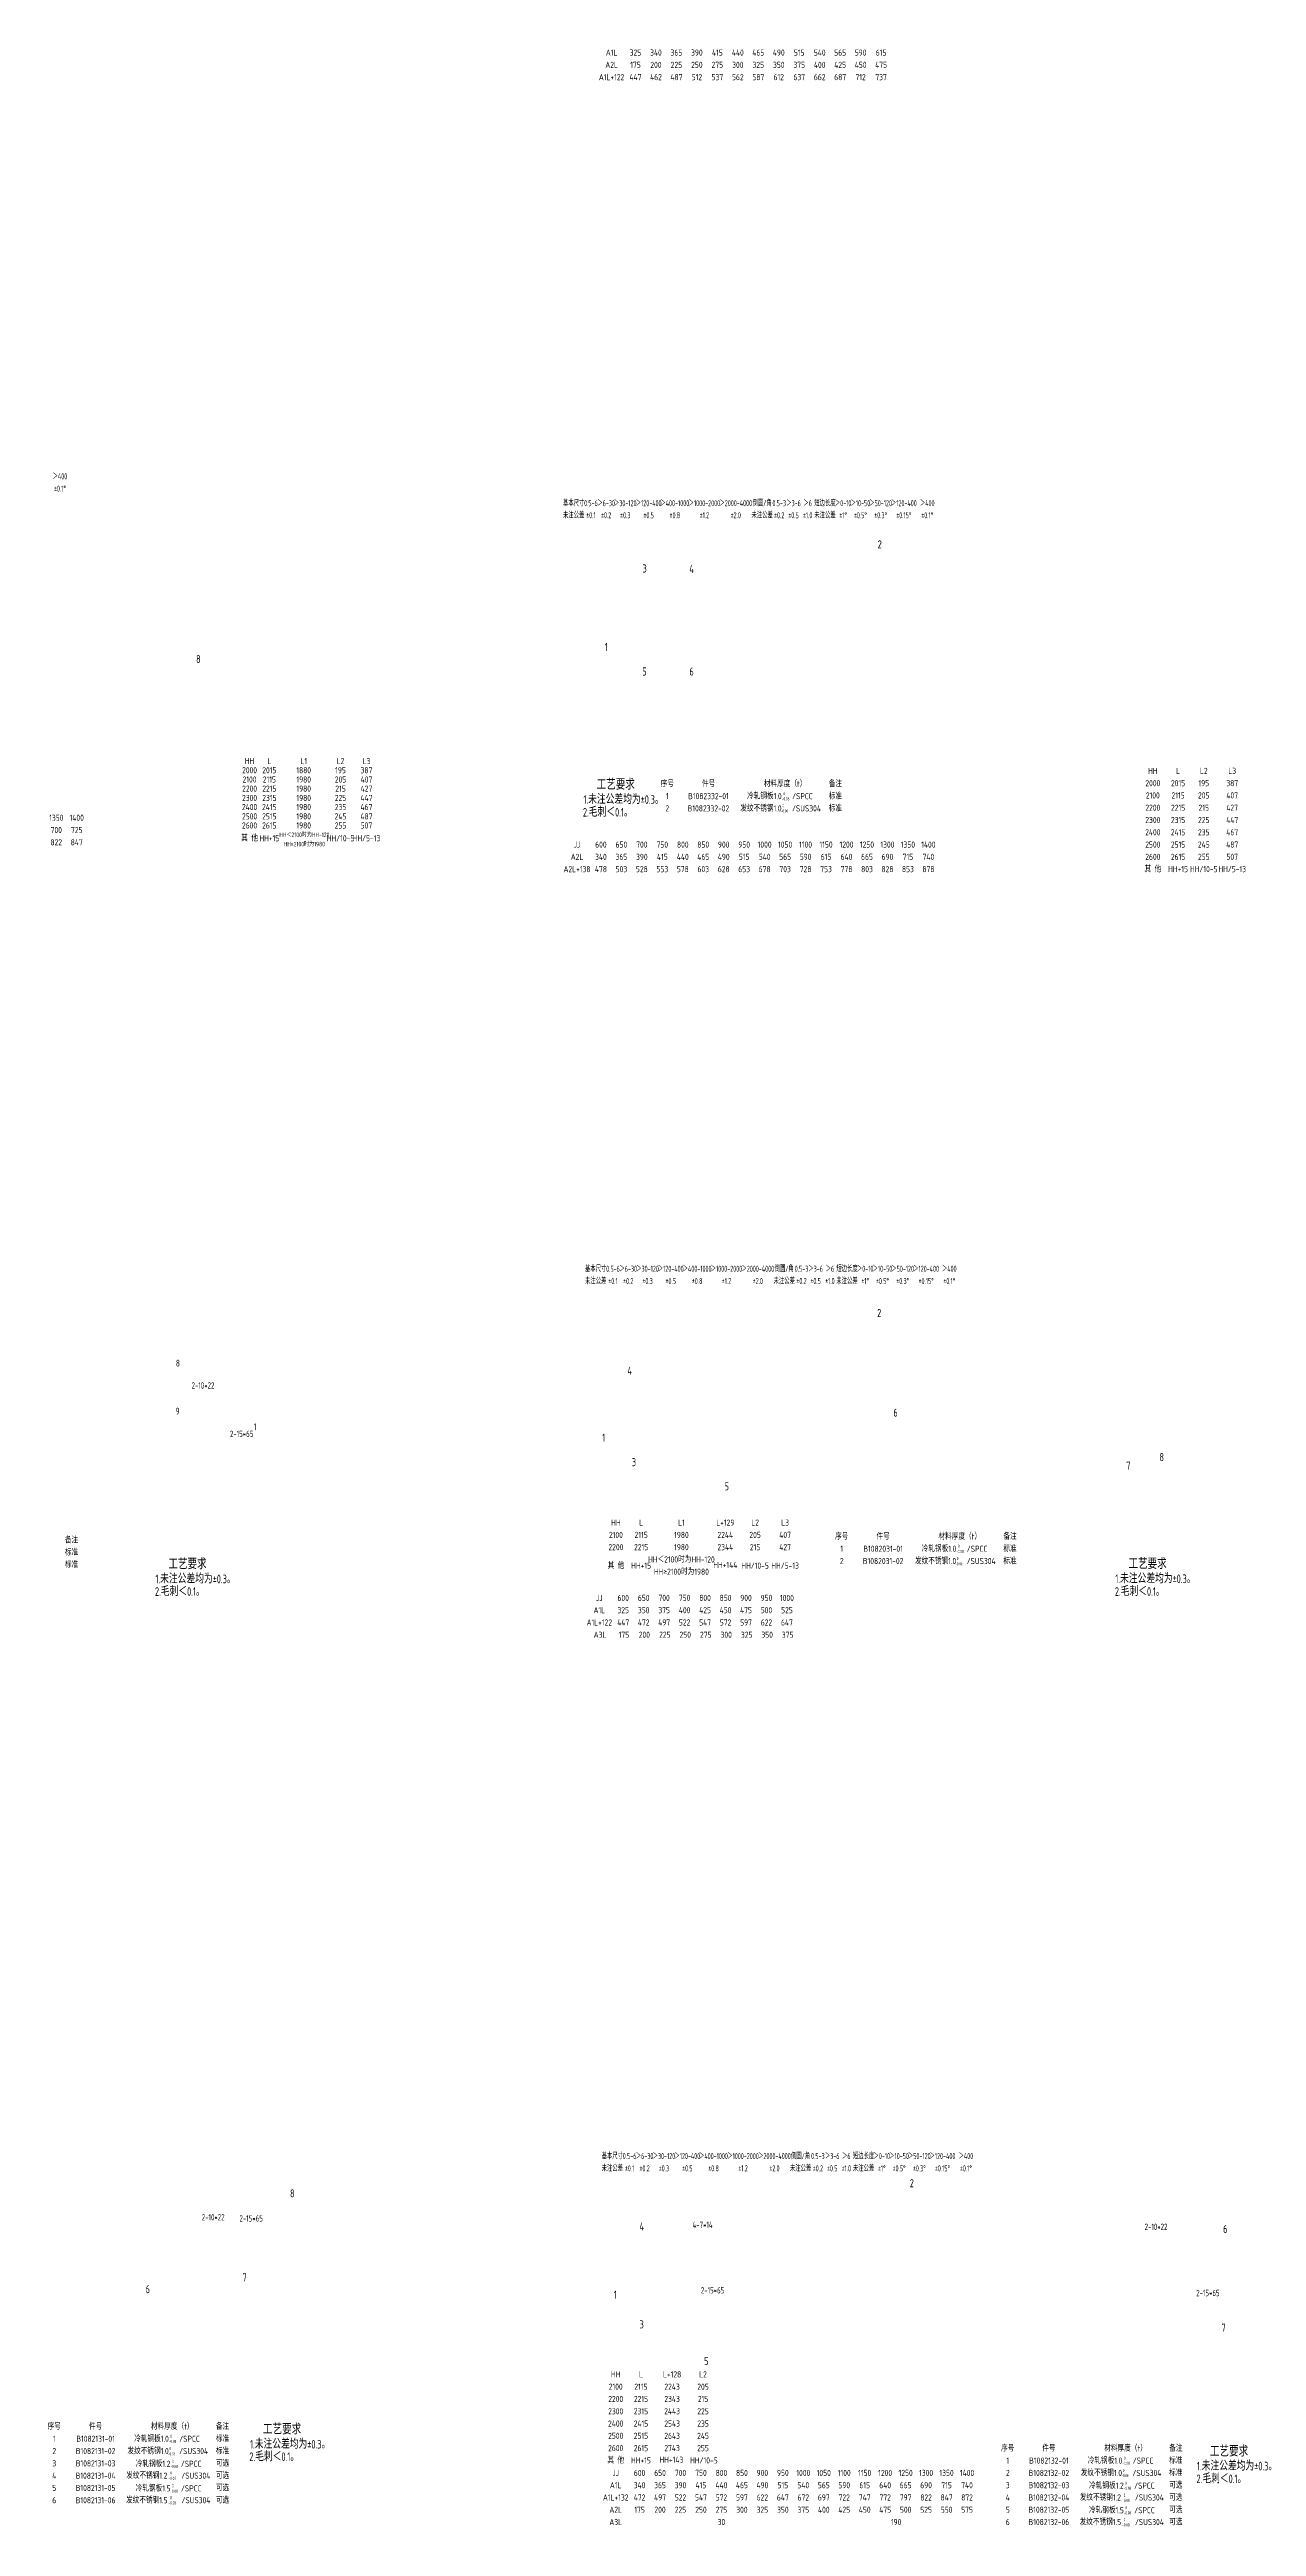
# Model space of a CAD drawing. Header units: inches. Extents: x 14216 to 120088, y -27128 to 23559.
# Drawn here: x 20369 to 25677, y -15624 to -4735 of the extents above; entities that cross this region are included whole.
import ezdxf
from ezdxf.enums import TextEntityAlignment as Align

# ---------------------------------------------------------------- set-up
doc = ezdxf.new("R2010")
doc.units = ezdxf.units.IN
doc.header["$LTSCALE"] = 0.3
doc.header["$MEASUREMENT"] = 0
for name, color, linetype in [('1粗实线', 4, 'Continuous'), ('2', 2, 'Continuous'), ('2细实线', 2, 'Continuous')]:
    doc.layers.add(name, color=color, linetype=linetype)
doc.layers.add('粗实线', color=7, linetype='Continuous', lineweight=30)
doc.styles.add('HZ', font='isocp2.shx', dxfattribs={"width": 0.7, "bigfont": 'hztxt.shx'})

msp = doc.modelspace()

# ---------------------------------------------------------------- texts
at = {"layer": '1粗实线', "color": 4, "style": 'HZ', "width": 0.8}
for s, p in [('2', (24011, -6928)), ('3', (22977, -7034)), ('4', (23183, -7036)), ('8', (21014, -7432)), ('1', (22811, -7379)), ('5', (22976, -7487)), ('6', (23183, -7487)), ('2', (24009, -10307)), ('4', (22911, -10561)), ('6', (24080, -10745)), ('1', (22800, -10855)), ('3', (22930, -10963)), ('7', (25104, -10978)), ('8', (25250, -10941)), ('5', (23338, -11069)), ('8', (21427, -14178)), ('2', (24152, -14133)), ('4', (22964, -14323)), ('6', (25530, -14334)), ('6', (20792, -14599)), ('7', (21218, -14547)), ('1', (22851, -14623)), ('3', (22964, -14754)), ('7', (25523, -14768)), ('5', (23248, -14915))]:
    msp.add_text(s, height=35.6, dxfattribs=at).set_placement(p)
at = {"layer": '1粗实线', "color": 6, "char_height": 28, "attachment_point": 5, "style": 'HZ'}
for s, insert in [('\\A1;2-10*22', (21089, -14265)), ('\\A1;2-15*65', (21256, -14270)), ('\\A1;4-7*14', (23241, -14298)), ('\\A1;2-10*22', (25235, -14307)), ('\\A1;2-15*65', (23285, -14586)), ('\\A1;2-15*65', (25463, -14598))]:
    msp.add_mtext(s, dxfattribs=dict(at, insert=insert))
at = {"layer": '2', "style": 'HZ', "width": 0.8}
for s, height, p in [('序号', 27, (23086, -7963)), ('件号', 27, (23267, -7963)), ('材料厚度（t）', 27, (23604, -7963)), ('备注', 27, (23825, -7963)), ('2000', 27, (25221, -7960)), ('HH', 27, (25221, -7906)), ('2015', 27, (25332, -7960)), ('L', 27, (25332, -7906)), ('195', 27, (25445, -7960)), ('L2', 27, (25445, -7906)), ('387', 27, (25570, -7960)), ('L3', 27, (25570, -7906)), ('2', 27, (23086, -8071)), ('1', 27, (23086, -8017)), ('B1082332-02', 27, (23267, -8071)), ('B1082332-01', 27, (23267, -8017)), ('发纹不锈钢1.0   /SUS304 ', 27, (23592, -8071)), ('冷轧钢板1.0   /SPCC', 27, (23581, -8017)), ('标准', 27, (23825, -8017)), ('标准', 27, (23825, -8071)), ('2200', 27, (25221, -8068)), ('2100', 27, (25221, -8014)), ('2215', 27, (25332, -8068)), ('2115', 27, (25332, -8014)), ('205', 27, (25445, -8014)), ('215', 27, (25445, -8068)), ('407', 27, (25570, -8014)), ('427', 27, (25570, -8068)), ('2400', 27, (25221, -8176)), ('2300', 27, (25221, -8122)), ('2315', 27, (25332, -8122)), ('2415', 27, (25332, -8176)), ('225', 27, (25445, -8122)), ('235', 27, (25445, -8176)), ('447', 27, (25570, -8122)), ('467', 27, (25570, -8176)), ('HH＜2100时为HH-120', 20.25, (21490, -8187)), ('HH≥2100时为1980', 20.25, (21490, -8228)), ('2500', 27, (25221, -8230)), ('2600', 27, (25221, -8284)), ('2515', 27, (25332, -8230)), ('2615', 27, (25332, -8284)), ('245', 27, (25445, -8230)), ('255', 27, (25445, -8284)), ('487', 27, (25570, -8230)), ('507', 27, (25570, -8284)), ('其 他', 27, (25221, -8338)), ('HH+15', 27, (25332, -8338)), ('HH/10-5', 27, (25445, -8338)), ('HH/5-13', 27, (25570, -8338)), ('HH', 27, (22860, -11211)), ('L', 27, (22971, -11211)), ('L1', 27, (23148, -11211)), ('L+129', 27, (23341, -11211)), ('L2', 27, (23472, -11211)), ('L3', 27, (23604, -11211)), ('备注', 27, (20466, -11288)), ('标准', 27, (20466, -11342)), ('2200', 27, (22860, -11319)), ('2100', 27, (22860, -11265)), ('2215', 27, (22971, -11319)), ('2115', 27, (22971, -11265)), ('1980', 27, (23148, -11265)), ('1980', 27, (23148, -11319)), ('2244', 27, (23341, -11265)), ('2344', 27, (23341, -11319)), ('205', 27, (23472, -11265)), ('215', 27, (23472, -11319)), ('407', 27, (23604, -11265)), ('427', 27, (23604, -11319)), ('序号', 27, (23853, -11272)), ('1', 27, (23853, -11326)), ('B1082031-01', 27, (24035, -11326)), ('件号', 27, (24035, -11272)), ('冷轧钢板1.0   /SPCC', 27, (24349, -11326)), ('材料厚度（t）', 27, (24372, -11272)), ('备注', 27, (24593, -11272)), ('标准', 27, (24593, -11326)), ('标准', 27, (20466, -11396)), ('其 他', 27, (22860, -11400)), ('HH+15', 27, (22971, -11400)), ('HH＜2100时为HH-120', 27, (23148, -11373)), ('HH≥2100时为1980', 27, (23148, -11427)), ('HH+144', 27, (23341, -11397)), ('HH/10-5', 27, (23472, -11400)), ('HH/5-13', 27, (23604, -11400)), ('2', 27, (23853, -11380)), ('B1082031-02', 27, (24035, -11380)), ('发纹不锈钢1.0   /SUS304 ', 27, (24360, -11380)), ('标准', 27, (24593, -11380)), ('2100', 27, (22859, -15010)), ('HH', 27, (22859, -14956)), ('2115', 27, (22970, -15010)), ('L', 27, (22970, -14956)), ('L+128', 27, (23107, -14956)), ('2243', 27, (23107, -15010)), ('205', 27, (23243, -15010)), ('L2', 27, (23243, -14956)), ('2200', 27, (22859, -15064)), ('2300', 27, (22859, -15118)), ('2315', 27, (22970, -15118)), ('2215', 27, (22970, -15064)), ('2343', 27, (23107, -15064)), ('2443', 27, (23107, -15118)), ('225', 27, (23243, -15118)), ('215', 27, (23243, -15064)), ('序号', 27, (20390, -15185)), ('1', 27, (20390, -15239)), ('B1082131-01', 27, (20572, -15239)), ('件号', 27, (20572, -15185)), ('冷轧钢板1.0   /SPCC', 27, (20886, -15239)), ('材料厚度（t）', 27, (20909, -15185)), ('备注', 27, (21130, -15185)), ('标准', 27, (21130, -15239)), ('2400', 27, (22859, -15172)), ('2500', 27, (22859, -15226)), ('2415', 27, (22970, -15172)), ('2515', 27, (22970, -15226)), ('2543', 27, (23107, -15172)), ('2643', 27, (23107, -15226)), ('245', 27, (23243, -15226)), ('235', 27, (23243, -15172)), ('2', 27, (20390, -15293)), ('3', 27, (20390, -15347)), ('B1082131-02', 27, (20572, -15293)), ('B1082131-03', 27, (20572, -15347)), ('发纹不锈钢1.0   /SUS304 ', 27, (20897, -15293)), ('冷轧钢板1.2   /SPCC', 27, (20893, -15349)), ('标准', 27, (21130, -15293)), ('可选', 27, (21130, -15347)), ('其 他', 27, (22859, -15334)), ('2600', 27, (22859, -15280)), ('HH+15', 27, (22970, -15334)), ('2615', 27, (22970, -15280)), ('HH+143', 27, (23104, -15331)), ('2743', 27, (23107, -15280)), ('HH/10-5', 27, (23247, -15334)), ('255', 27, (23243, -15280)), ('序号', 27, (24583, -15281)), ('1', 27, (24583, -15335)), ('B1082132-01', 27, (24764, -15335)), ('件号', 27, (24764, -15281)), ('冷轧钢板1.0   /SPCC', 27, (25079, -15335)), ('材料厚度（t）', 27, (25101, -15281)), ('备注', 27, (25322, -15281)), ('标准', 27, (25322, -15335)), ('4', 27, (20390, -15401)), ('5', 27, (20390, -15455)), ('B1082131-04', 27, (20572, -15401)), ('B1082131-05', 27, (20572, -15455)), ('发纹不锈钢1.2    /SUS304 ', 27, (20899, -15401)), ('冷轧钢板1.5   /SPCC', 27, (20893, -15457)), ('可选', 27, (21130, -15401)), ('可选', 27, (21130, -15455)), ('3', 27, (24583, -15443)), ('2', 27, (24583, -15389)), ('B1082132-03', 27, (24764, -15443)), ('B1082132-02', 27, (24764, -15389)), ('发纹不锈钢1.0   /SUS304 ', 27, (25089, -15389)), ('冷轧钢板1.2   /SPCC', 27, (25085, -15445)), ('标准', 27, (25322, -15389)), ('可选', 27, (25322, -15443)), ('6', 27, (20390, -15509)), ('B1082131-06', 27, (20572, -15509)), ('发纹不锈钢1.5    /SUS304 ', 27, (20899, -15509)), ('可选', 27, (21130, -15509)), ('4', 27, (24583, -15497)), ('5', 27, (24583, -15551)), ('B1082132-04', 27, (24764, -15497)), ('B1082132-05', 27, (24764, -15551)), ('发纹不锈钢1.2    /SUS304 ', 27, (25092, -15497)), ('冷轧钢板1.5   /SPCC', 27, (25085, -15553)), ('可选', 27, (25322, -15497)), ('可选', 27, (25322, -15551)), ('6', 27, (24583, -15605)), ('B1082132-06', 27, (24764, -15605)), ('发纹不锈钢1.5    /SUS304 ', 27, (25092, -15605)), ('可选', 27, (25322, -15605))]:
    msp.add_text(s, height=height, dxfattribs=at).set_placement(p, align=Align.MIDDLE_CENTER)
at = {"layer": '2', "color": 6, "style": 'HZ', "width": 0.75}
for s, p in [('1.未注公差均为±0.3。', (22717, -8051)), ('2.毛刺＜0.1。', (22715, -8107)), ('2.毛刺＜0.1。', (20833, -11533)), ('1.未注公差均为±0.3。', (20835, -11478)), ('2.毛刺＜0.1。', (25054, -11533)), ('1.未注公差均为±0.3。', (25056, -11477)), ('1.未注公差均为±0.3。', (21251, -15282)), ('2.毛刺＜0.1。', (21248, -15337)), ('1.未注公差均为±0.3。', (25415, -15378)), ('2.毛刺＜0.1。', (25413, -15434))]:
    msp.add_text(s, height=38, dxfattribs=at).set_placement(p)
at = {"layer": '2', "color": 4, "style": 'HZ', "width": 0.7}
for s, p in [('8', (20925, -10525)), ('9', (20924, -10736)), ('1', (21267, -10805))]:
    msp.add_text(s, height=30, dxfattribs=at).set_placement(p)
at = {"layer": '2', "char_height": 13.7, "attachment_point": 1, "style": 'HZ'}
for s, insert in [(' 0\\P-0.06', (23585, -8052)), (' 0\\P-0.08', (23590, -7999)), (' 0\\P-0.08', (24357, -11308)), (' 0\\P-0.06', (24352, -11362)), (' 0\\P-0.08', (20894, -15221)), (' 0\\P-0.06', (20890, -15275)), (' 0\\P-0.08', (20901, -15331)), (' 0\\P-0.08', (25087, -15317)), (' 0\\P-0.08', (20893, -15383)), (' 0\\P-0.08', (20901, -15439)), (' 0\\P-0.06', (25082, -15371)), (' 0\\P-0.08', (25093, -15427)), (' 0\\P-0.08', (20893, -15491)), (' 0\\P-0.08', (25086, -15480)), (' 0\\P-0.08', (25093, -15535)), (' 0\\P-0.08', (25086, -15588))]:
    msp.add_mtext(s, dxfattribs=dict(at, insert=insert))
at = {"layer": '2', "color": 6, "char_height": 28, "attachment_point": 5, "style": 'HZ'}
for s, insert in [('\\A1;2-10*22', (21044, -10608)), ('\\A1;2-15*65', (21214, -10821))]:
    msp.add_mtext(s, dxfattribs=dict(at, insert=insert))
at = {"layer": '2细实线', "style": 'HZ', "width": 0.8}
for s, p in [('A2L', (22841, -4802)), ('A1L', (22841, -4748)), ('325', (22946, -4748)), ('175', (22946, -4802)), ('340', (23036, -4748)), ('200', (23036, -4802)), ('365', (23126, -4748)), ('225', (23126, -4802)), ('390', (23216, -4748)), ('250', (23216, -4802)), ('275', (23306, -4802)), ('415', (23306, -4748)), ('440', (23396, -4748)), ('300', (23396, -4802)), ('465', (23486, -4748)), ('325', (23486, -4802)), ('490', (23576, -4748)), ('350', (23576, -4802)), ('375', (23666, -4802)), ('515', (23666, -4748)), ('540', (23756, -4748)), ('400', (23756, -4802)), ('425', (23846, -4802)), ('565', (23846, -4748)), ('450', (23936, -4802)), ('590', (23936, -4748)), ('475', (24026, -4802)), ('615', (24026, -4748)), ('A1L+122', (22841, -4856)), ('447', (22946, -4856)), ('462', (23036, -4856)), ('487', (23126, -4856)), ('512', (23216, -4856)), ('537', (23306, -4856)), ('562', (23396, -4856)), ('587', (23486, -4856)), ('612', (23576, -4856)), ('637', (23666, -4856)), ('662', (23756, -4856)), ('687', (23846, -4856)), ('712', (23936, -4856)), ('737', (24026, -4856)), ('2000', (21249, -7903)), ('2100', (21249, -7944)), ('HH', (21249, -7863)), ('2015', (21336, -7903)), ('2115', (21336, -7944)), ('L', (21336, -7863)), ('1880', (21487, -7903)), ('1980', (21487, -7944)), ('L1', (21487, -7863)), ('205', (21649, -7944)), ('195', (21649, -7903)), ('L2', (21649, -7863)), ('387', (21763, -7903)), ('407', (21763, -7944)), ('L3', (21763, -7863)), ('2300', (21249, -8025)), ('2400', (21249, -8065)), ('2200', (21249, -7984)), ('2315', (21336, -8025)), ('2415', (21336, -8065)), ('2215', (21336, -7984)), ('1980', (21487, -7984)), ('1980', (21487, -8025)), ('1980', (21487, -8065)), ('225', (21649, -8025)), ('235', (21649, -8065)), ('215', (21649, -7984)), ('447', (21763, -8025)), ('467', (21763, -8065)), ('427', (21763, -7984)), ('1350', (20399, -8112)), ('700', (20399, -8166)), ('1400', (20489, -8112)), ('725', (20489, -8166)), ('2500', (21249, -8106)), ('2600', (21249, -8146)), ('2515', (21336, -8106)), ('2615', (21336, -8146)), ('1980', (21487, -8106)), ('1980', (21487, -8146)), ('245', (21649, -8106)), ('255', (21649, -8146)), ('487', (21763, -8106)), ('507', (21763, -8146)), ('822', (20399, -8220)), ('847', (20489, -8220)), ('其 他', (21249, -8202)), ('HH+15', (21336, -8202)), ('HH/10-5', (21649, -8202)), ('HH/5-13', (21763, -8202)), ('A2L', (22689, -8284)), ('JJ', (22689, -8230)), ('340', (22794, -8284)), ('600', (22794, -8230)), ('650', (22884, -8230)), ('365', (22884, -8284)), ('390', (22974, -8284)), ('700', (22974, -8230)), ('750', (23064, -8230)), ('415', (23064, -8284)), ('440', (23154, -8284)), ('800', (23154, -8230)), ('465', (23244, -8284)), ('850', (23244, -8230)), ('490', (23334, -8284)), ('900', (23334, -8230)), ('950', (23424, -8230)), ('515', (23424, -8284)), ('1000', (23514, -8230)), ('540', (23514, -8284)), ('1050', (23604, -8230)), ('565', (23604, -8284)), ('1100', (23694, -8230)), ('590', (23694, -8284)), ('1150', (23784, -8230)), ('615', (23784, -8284)), ('1200', (23874, -8230)), ('640', (23874, -8284)), ('1250', (23964, -8230)), ('665', (23964, -8284)), ('1300', (24054, -8230)), ('690', (24054, -8284)), ('1350', (24144, -8230)), ('715', (24144, -8284)), ('1400', (24234, -8230)), ('740', (24234, -8284)), ('A2L+138', (22689, -8338)), ('478', (22794, -8338)), ('503', (22884, -8338)), ('528', (22974, -8338)), ('553', (23064, -8338)), ('578', (23154, -8338)), ('603', (23244, -8338)), ('628', (23334, -8338)), ('653', (23424, -8338)), ('678', (23514, -8338)), ('703', (23604, -8338)), ('728', (23694, -8338)), ('753', (23784, -8338)), ('778', (23874, -8338)), ('803', (23964, -8338)), ('828', (24054, -8338)), ('853', (24144, -8338)), ('878', (24234, -8338)), ('JJ', (22787, -11542)), ('600', (22892, -11542)), ('650', (22982, -11542)), ('700', (23072, -11542)), ('750', (23162, -11542)), ('800', (23252, -11542)), ('850', (23342, -11542)), ('900', (23432, -11542)), ('950', (23522, -11542)), ('1000', (23612, -11542)), ('A1L+122', (22787, -11650)), ('A1L', (22787, -11596)), ('447', (22892, -11650)), ('325', (22892, -11596)), ('350', (22982, -11596)), ('472', (22982, -11650)), ('497', (23072, -11650)), ('375', (23072, -11596)), ('400', (23162, -11596)), ('522', (23162, -11650)), ('425', (23252, -11596)), ('547', (23252, -11650)), ('450', (23342, -11596)), ('572', (23342, -11650)), ('475', (23432, -11596)), ('597', (23432, -11650)), ('500', (23522, -11596)), ('622', (23522, -11650)), ('525', (23612, -11596)), ('647', (23612, -11650)), ('A3L', (22790, -11704)), ('175', (22895, -11704)), ('200', (22985, -11704)), ('225', (23075, -11704)), ('250', (23165, -11704)), ('275', (23255, -11704)), ('300', (23345, -11704)), ('325', (23435, -11704)), ('350', (23525, -11704)), ('375', (23615, -11704)), ('A1L', (22859, -15443)), ('JJ', (22859, -15389)), ('340', (22964, -15443)), ('600', (22964, -15389)), ('650', (23054, -15389)), ('365', (23054, -15443)), ('390', (23144, -15443)), ('700', (23144, -15389)), ('750', (23234, -15389)), ('415', (23234, -15443)), ('440', (23324, -15443)), ('800', (23324, -15389)), ('465', (23414, -15443)), ('850', (23414, -15389)), ('490', (23504, -15443)), ('900', (23504, -15389)), ('950', (23594, -15389)), ('515', (23594, -15443)), ('1000', (23684, -15389)), ('540', (23684, -15443)), ('1050', (23774, -15389)), ('565', (23774, -15443)), ('1100', (23864, -15389)), ('590', (23864, -15443)), ('1150', (23954, -15389)), ('615', (23954, -15443)), ('1200', (24044, -15389)), ('640', (24044, -15443)), ('1250', (24134, -15389)), ('665', (24134, -15443)), ('1300', (24224, -15389)), ('690', (24224, -15443)), ('1350', (24314, -15389)), ('715', (24314, -15443)), ('1400', (24404, -15389)), ('740', (24404, -15443)), ('A1L+132', (22859, -15497)), ('A2L', (22859, -15551)), ('472', (22964, -15497)), ('175', (22964, -15551)), ('497', (23054, -15497)), ('200', (23054, -15551)), ('225', (23144, -15551)), ('522', (23144, -15497)), ('547', (23234, -15497)), ('250', (23234, -15551)), ('275', (23324, -15551)), ('572', (23324, -15497)), ('597', (23414, -15497)), ('300', (23414, -15551)), ('325', (23504, -15551)), ('622', (23504, -15497)), ('647', (23594, -15497)), ('350', (23594, -15551)), ('375', (23684, -15551)), ('672', (23684, -15497)), ('697', (23774, -15497)), ('400', (23774, -15551)), ('425', (23864, -15551)), ('722', (23864, -15497)), ('747', (23954, -15497)), ('450', (23954, -15551)), ('772', (24044, -15497)), ('475', (24044, -15551)), ('797', (24134, -15497)), ('500', (24134, -15551)), ('525', (24224, -15551)), ('822', (24224, -15497)), ('847', (24314, -15497)), ('550', (24314, -15551)), ('575', (24404, -15551)), ('872', (24404, -15497)), ('A3L', (22859, -15605)), ('30', (23324, -15605)), ('190', (24092, -15605))]:
    msp.add_text(s, height=27, dxfattribs=at).set_placement(p, align=Align.MIDDLE_CENTER)
at = {"layer": '2细实线', "linetype": 'ByBlock', "style": 'HZ', "width": 0.65}
for s, p in [('＞400', (20415, -6611)), ('%%p0.1%%d', (20415, -6665)), ('基本尺寸', (22674, -6729)), ('0.5-6', (22750, -6729)), ('＞6-30', (22817, -6729)), ('＞30-120', (22901, -6729)), ('＞120-400', (23004, -6729)), ('＞400-1000', (23119, -6729)), ('＞1000-2000', (23249, -6729)), ('＞2000-4000', (23387, -6729)), ('倒圆/角', (23503, -6729)), ('0.5-3', (23578, -6729)), ('＞3-6', (23641, -6729)), ('＞6', (23703, -6729)), ('短边长度', (23779, -6729)), ('＞0-10', (23859, -6729)), ('＞10-50', (23935, -6729)), ('＞50-120', (24024, -6729)), ('＞120-400', (24126, -6729)), ('＞400', (24229, -6729)), ('未注公差', (22674, -6782)), ('%%p0.1', (22750, -6782)), ('%%p0.2', (22817, -6782)), ('%%p0.3', (22901, -6782)), ('%%p0.5', (23004, -6782)), ('%%p0.8', (23119, -6782)), ('%%p1.2', (23249, -6782)), ('%%p2.0', (23387, -6782)), ('未注公差', (23503, -6782)), ('%%p0.2', (23578, -6782)), ('%%p0.5', (23641, -6782)), ('%%p1.0', (23703, -6782)), ('未注公差', (23779, -6782)), ('%%p1%%d', (23859, -6782)), ('%%p0.5%%d', (23935, -6782)), ('%%p0.3%%d', (24024, -6782)), ('%%p0.15%%d', (24126, -6782)), ('%%p0.1%%d', (24229, -6782)), ('基本尺寸', (22771, -10095)), ('0.5-6', (22847, -10095)), ('＞6-30', (22914, -10095)), ('＞30-120', (22999, -10095)), ('＞120-400', (23101, -10095)), ('＞400-1000', (23217, -10095)), ('＞1000-2000', (23346, -10095)), ('＞2000-4000', (23484, -10095)), ('倒圆/角', (23600, -10095)), ('0.5-3', (23676, -10095)), ('＞3-6', (23738, -10095)), ('＞6', (23801, -10095)), ('短边长度', (23876, -10095)), ('＞0-10', (23956, -10095)), ('＞10-50', (24032, -10095)), ('＞50-120', (24121, -10095)), ('＞120-400', (24224, -10095)), ('＞400', (24326, -10095)), ('未注公差', (22771, -10149)), ('%%p0.1', (22847, -10149)), ('%%p0.2', (22914, -10149)), ('%%p0.3', (22999, -10149)), ('%%p0.5', (23101, -10149)), ('%%p0.8', (23217, -10149)), ('%%p1.2', (23346, -10149)), ('%%p2.0', (23484, -10149)), ('未注公差', (23600, -10149)), ('%%p0.2', (23676, -10149)), ('%%p0.5', (23738, -10149)), ('%%p1.0', (23801, -10149)), ('未注公差', (23876, -10149)), ('%%p1%%d', (23956, -10149)), ('%%p0.5%%d', (24032, -10149)), ('%%p0.3%%d', (24121, -10149)), ('%%p0.15%%d', (24224, -10149)), ('%%p0.1%%d', (24326, -10149)), ('基本尺寸', (22844, -13996)), ('未注公差', (22844, -14050)), ('0.5-6', (22920, -13996)), ('%%p0.1', (22920, -14050)), ('＞6-30', (22986, -13996)), ('%%p0.2', (22986, -14050)), ('＞30-120', (23071, -13996)), ('%%p0.3', (23071, -14050)), ('＞120-400', (23174, -13996)), ('%%p0.5', (23174, -14050)), ('＞400-1000', (23289, -13996)), ('%%p0.8', (23289, -14050)), ('＞1000-2000', (23419, -13996)), ('%%p1.2', (23419, -14050)), ('＞2000-4000', (23557, -13996)), ('%%p2.0', (23557, -14050)), ('未注公差', (23672, -14050)), ('倒圆/角', (23672, -13996)), ('0.5-3', (23748, -13996)), ('%%p0.2', (23748, -14050)), ('＞3-6', (23811, -13996)), ('%%p0.5', (23811, -14050)), ('%%p1.0', (23873, -14050)), ('＞6', (23873, -13996)), ('短边长度', (23949, -13996)), ('未注公差', (23949, -14050)), ('＞0-10', (24029, -13996)), ('%%p1%%d', (24029, -14050)), ('＞10-50', (24105, -13996)), ('%%p0.5%%d', (24105, -14050)), ('＞50-120', (24194, -13996)), ('%%p0.3%%d', (24194, -14050)), ('＞120-400', (24296, -13996)), ('%%p0.15%%d', (24296, -14050)), ('＞400', (24399, -13996)), ('%%p0.1%%d', (24399, -14050))]:
    msp.add_text(s, height=26.7, dxfattribs=at).set_placement(p, align=Align.MIDDLE_CENTER)
at = {"layer": '粗实线', "color": 3, "linetype": 'Continuous', "lineweight": -3, "style": 'HZ', "width": 0.7}
for p in [(22775, -7989), (20892, -11416), (25114, -11415), (21308, -15220), (25472, -15317)]:
    msp.add_text('工艺要求', height=48, dxfattribs=at).set_placement(p)

doc.saveas('drawing.dxf')
